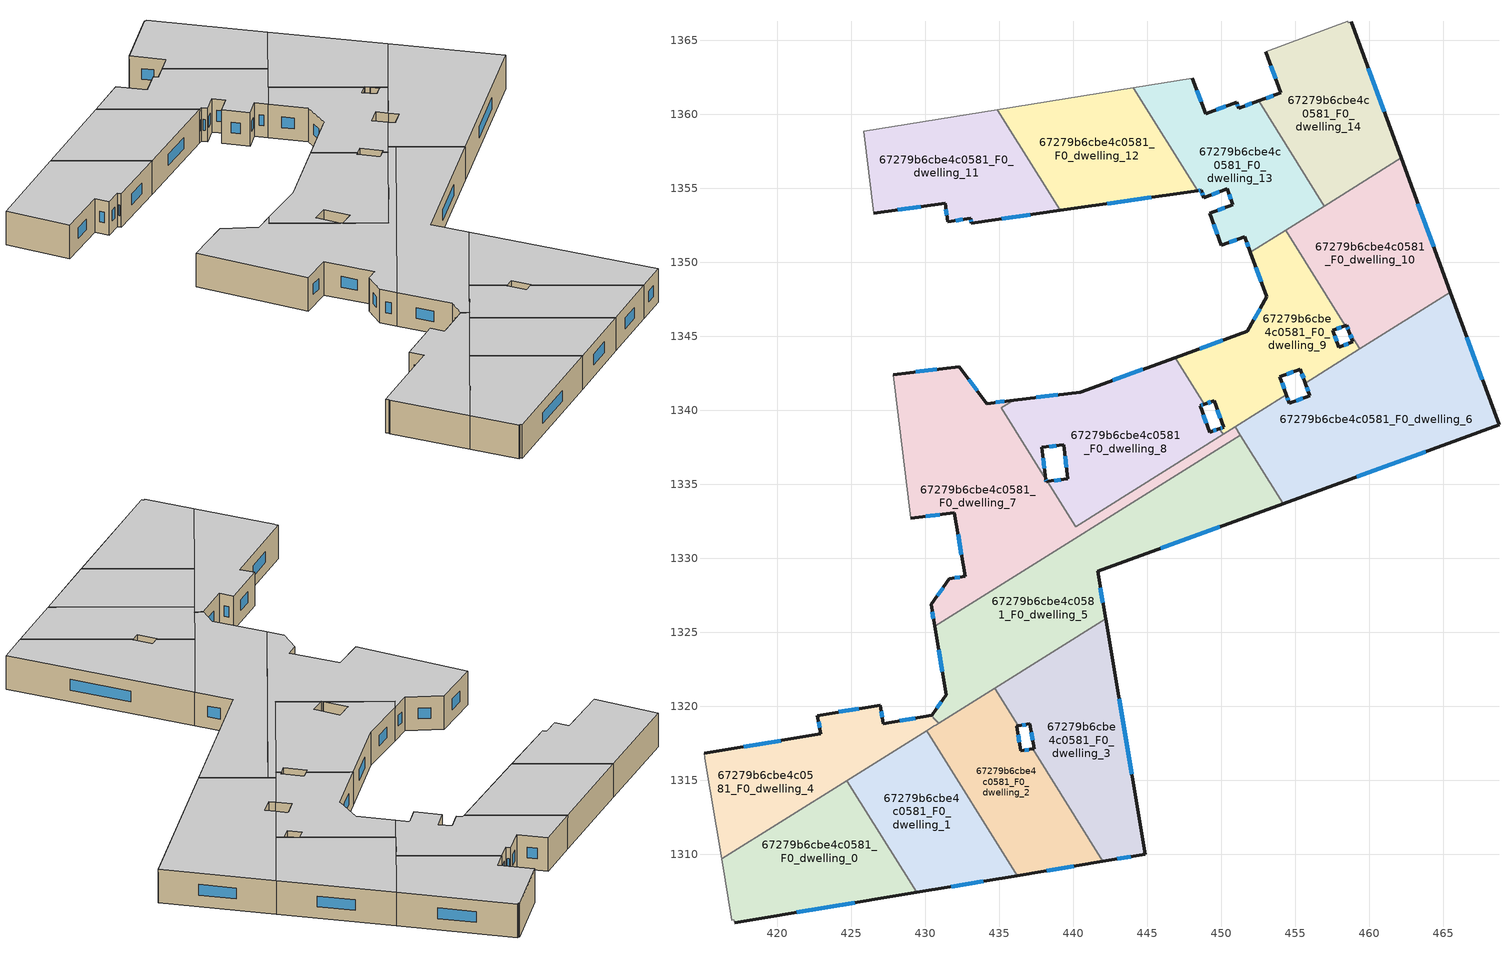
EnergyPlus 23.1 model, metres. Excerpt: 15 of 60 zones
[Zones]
67279b6cbe4c0581_F0_dwelling_0
 floor ground (EU_floor_Construction): 424.71,1314.99 429.43,1307.44 417.13,1305.39 417.08,1305.59 416.94,1305.55 416.25,1309.7 z0
 wall outside (EU_wall_Construction): 417.13,1305.39 429.43,1307.44 z0:3
 wall adiabatic (EU_wall_Construction): 416.25,1309.7 416.94,1305.55 417.08,1305.59 417.13,1305.39 z0:3
 wall to 67279b6cbe4c0581_F0_dwelling_4 (EU_wall_Construction): 424.71,1314.99 416.25,1309.7 z0:3
 wall to 67279b6cbe4c0581_F0_dwelling_1 (EU_wall_Construction): 429.43,1307.44 424.71,1314.99 z0:3
 window (EU_Window_Construction): 421.31,1306.09 425.25,1306.74 z1.02:1.98
 ceiling to 67279b6cbe4c0581_F1_dwelling_0 (EU_floor_Construction): 429.43,1307.44 424.71,1314.99 416.25,1309.7 416.94,1305.55 417.08,1305.59 417.13,1305.39 z3
67279b6cbe4c0581_F0_dwelling_1
 floor ground (EU_floor_Construction): 430.11,1318.37 436.23,1308.57 429.43,1307.44 424.71,1314.99 z0
 wall outside (EU_wall_Construction): 429.43,1307.44 436.23,1308.57 z0:3
 wall to 67279b6cbe4c0581_F0_dwelling_2 (EU_wall_Construction): 436.23,1308.57 430.11,1318.37 z0:3
 wall to 67279b6cbe4c0581_F0_dwelling_4 (EU_wall_Construction): 430.11,1318.37 424.71,1314.99 z0:3
 window (EU_Window_Construction): 431.75,1307.82 433.92,1308.19 z1.02:1.98
 ceiling to 67279b6cbe4c0581_F1_dwelling_1 (EU_floor_Construction): 436.23,1308.57 430.11,1318.37 424.71,1314.99 429.43,1307.44 z3
67279b6cbe4c0581_F0_dwelling_10
 floor ground (EU_floor_Construction): 462.14,1357.04 465.47,1347.96 459.37,1344.15 458.62,1345.33 458.47,1345.75 458.38,1345.72 454.35,1352.17 z0
 wall outside (EU_wall_Construction): 458.38,1345.72 458.47,1345.75 458.62,1345.33 / 465.47,1347.96 462.14,1357.04 z0:3
 wall to 67279b6cbe4c0581_F0_dwelling_9 (EU_wall_Construction): 458.62,1345.33 459.37,1344.15 / 454.35,1352.17 458.38,1345.72 z0:3
 wall to 67279b6cbe4c0581_F0_dwelling_14 (EU_wall_Construction): 462.14,1357.04 456.95,1353.8 z0:3
 wall to 67279b6cbe4c0581_F0_dwelling_6 (EU_wall_Construction): 459.37,1344.15 465.47,1347.96 z0:3
 wall to 67279b6cbe4c0581_F0_dwelling_13 (EU_wall_Construction): 456.95,1353.8 454.35,1352.17 z0:3
 window (EU_Window_Construction): 458.52,1345.61 458.57,1345.48 / 464.34,1351.05 463.28,1353.95 z1.02:1.98
 ceiling to 67279b6cbe4c0581_F1_dwelling_10 (EU_floor_Construction): 465.47,1347.96 462.14,1357.04 454.35,1352.17 458.38,1345.72 458.47,1345.75 458.62,1345.33 459.37,1344.15 z3
67279b6cbe4c0581_F0_dwelling_11
 floor ground (EU_floor_Construction): 434.88,1360.3 439.13,1353.5 433.11,1352.64 433.07,1352.97 431.52,1352.74 431.34,1354 426.52,1353.32 425.85,1358.85 z0
 wall outside (EU_wall_Construction): 426.52,1353.32 431.34,1354 431.52,1352.74 433.07,1352.97 433.11,1352.64 439.13,1353.5 z0:3
 wall adiabatic (EU_wall_Construction): 434.88,1360.3 425.85,1358.85 426.52,1353.32 z0:3
 wall to 67279b6cbe4c0581_F0_dwelling_12 (EU_wall_Construction): 439.13,1353.5 434.88,1360.3 z0:3
 window (EU_Window_Construction): 431.4,1353.57 431.46,1353.17 / 428.16,1353.55 429.7,1353.77 / 435.16,1352.93 437.08,1353.21 / 433.08,1352.86 433.1,1352.75 / 432.05,1352.82 432.54,1352.89 z1.02:1.98
 ceiling to 67279b6cbe4c0581_F1_dwelling_11 (EU_floor_Construction): 439.13,1353.5 434.88,1360.3 425.85,1358.85 426.52,1353.32 431.34,1354 431.52,1352.74 433.07,1352.97 433.11,1352.64 z3
67279b6cbe4c0581_F0_dwelling_12
 floor ground (EU_floor_Construction): 444.06,1361.79 448.41,1354.83 439.13,1353.5 434.88,1360.3 z0
 wall outside (EU_wall_Construction): 439.13,1353.5 448.41,1354.83 z0:3
 wall to 67279b6cbe4c0581_F0_dwelling_13 (EU_wall_Construction): 448.41,1354.83 444.06,1361.79 z0:3
 wall adiabatic (EU_wall_Construction): 444.06,1361.79 434.88,1360.3 z0:3
 window (EU_Window_Construction): 442.29,1353.95 445.25,1354.38 z1.02:1.98
 ceiling to 67279b6cbe4c0581_F1_dwelling_12 (EU_floor_Construction): 448.41,1354.83 444.06,1361.79 434.88,1360.3 439.13,1353.5 z3
67279b6cbe4c0581_F0_dwelling_13
 floor ground (EU_floor_Construction): 452.51,1360.89 456.95,1353.8 451.96,1350.68 451.58,1351.72 450.01,1351.14 449.21,1353.31 450.78,1353.88 450.39,1354.95 448.82,1354.37 448.64,1354.86 448.41,1354.83 444.06,1361.79 448.05,1362.43 448.93,1360.03 451.03,1360.8 451.18,1360.4 z0
 wall outside (EU_wall_Construction): 448.41,1354.83 448.64,1354.86 448.82,1354.37 450.39,1354.95 450.78,1353.88 449.21,1353.31 450.01,1351.14 451.58,1351.72 451.96,1350.68 / 452.51,1360.89 451.18,1360.4 451.03,1360.8 448.93,1360.03 448.05,1362.43 z0:3
 wall adiabatic (EU_wall_Construction): 448.05,1362.43 444.06,1361.79 z0:3
 wall to 67279b6cbe4c0581_F0_dwelling_14 (EU_wall_Construction): 456.95,1353.8 452.51,1360.89 z0:3
 wall to 67279b6cbe4c0581_F0_dwelling_9 (EU_wall_Construction): 451.96,1350.68 454.35,1352.17 z0:3
 window (EU_Window_Construction): 450.52,1354.59 450.65,1354.25 / 449.36,1354.57 449.86,1354.76 / 448.7,1354.69 448.76,1354.54 / 448.49,1354.84 448.56,1354.85 / 448.63,1360.85 448.35,1361.62 / 450.32,1360.54 449.65,1360.29 / 451.13,1360.54 451.08,1360.66 / 452.06,1360.73 451.63,1360.57 / 451.71,1351.36 451.83,1351.03 / 450.54,1351.34 451.04,1351.52 / 449.48,1352.57 449.74,1351.88 / 450.25,1353.69 449.75,1353.5 z1.02:1.98
 ceiling to 67279b6cbe4c0581_F1_dwelling_13 (EU_floor_Construction): 456.95,1353.8 452.51,1360.89 451.18,1360.4 451.03,1360.8 448.93,1360.03 448.05,1362.43 444.06,1361.79 448.41,1354.83 448.64,1354.86 448.82,1354.37 450.39,1354.95 450.78,1353.88 449.21,1353.31 450.01,1351.14 451.58,1351.72 451.96,1350.68 z3
67279b6cbe4c0581_F0_dwelling_14
 floor ground (EU_floor_Construction): 458.76,1366.25 462.14,1357.04 456.95,1353.8 452.51,1360.89 454.03,1361.45 453.01,1364.23 458.54,1366.28 458.57,1366.19 z0
 wall outside (EU_wall_Construction): 462.14,1357.04 458.76,1366.25 / 453.01,1364.23 454.03,1361.45 452.51,1360.89 z0:3
 wall adiabatic (EU_wall_Construction): 458.76,1366.25 458.57,1366.19 458.54,1366.28 453.01,1364.23 z0:3
 window (EU_Window_Construction): 460.99,1360.18 459.91,1363.12 / 453.51,1361.26 453.03,1361.08 / 453.35,1363.29 453.68,1362.4 z1.02:1.98
 ceiling to 67279b6cbe4c0581_F1_dwelling_14 (EU_floor_Construction): 462.14,1357.04 458.76,1366.25 458.57,1366.19 458.54,1366.28 453.01,1364.23 454.03,1361.45 452.51,1360.89 456.95,1353.8 z3
67279b6cbe4c0581_F0_dwelling_2
 floor ground (EU_floor_Construction): 436.28,1318.68 436.18,1318.67 436.46,1317 437.25,1317.13 442,1309.53 436.23,1308.57 430.11,1318.37 434.69,1321.23 z0
 wall outside (EU_wall_Construction): 437.25,1317.13 436.46,1317 436.18,1318.67 436.28,1318.68 / 436.23,1308.57 442,1309.53 z0:3
 wall to 67279b6cbe4c0581_F0_dwelling_3 (EU_wall_Construction): 436.28,1318.68 434.69,1321.23 / 442,1309.53 437.25,1317.13 z0:3
 wall to 67279b6cbe4c0581_F0_dwelling_5 (EU_wall_Construction): 434.69,1321.23 430.9,1318.86 z0:3
 wall to 67279b6cbe4c0581_F0_dwelling_4 (EU_wall_Construction): 430.9,1318.86 430.71,1318.74 430.62,1318.68 430.11,1318.37 z0:3
 window (EU_Window_Construction): 436.37,1317.57 436.28,1318.1 / 436.98,1317.09 436.73,1317.05 / 438.2,1308.9 440.04,1309.21 z1.02:1.98
 ceiling to 67279b6cbe4c0581_F1_dwelling_2 (EU_floor_Construction): 442,1309.53 437.25,1317.13 436.46,1317 436.18,1318.67 436.28,1318.68 434.69,1321.23 430.11,1318.37 436.23,1308.57 z3
67279b6cbe4c0581_F0_dwelling_3
 floor ground (EU_floor_Construction): 442.19,1325.91 444.87,1310.01 442,1309.53 437.25,1317.13 437.35,1317.15 437.07,1318.81 436.28,1318.68 434.69,1321.23 z0
 wall outside (EU_wall_Construction): 436.28,1318.68 437.07,1318.81 437.35,1317.15 437.25,1317.13 / 442,1309.53 444.87,1310.01 442.19,1325.91 z0:3
 wall to 67279b6cbe4c0581_F0_dwelling_5 (EU_wall_Construction): 442.19,1325.91 434.69,1321.23 z0:3
 window (EU_Window_Construction): 437.17,1318.25 437.26,1317.71 / 436.55,1318.73 436.8,1318.77 / 443.96,1315.42 443.1,1320.5 / 442.98,1309.69 443.9,1309.85 z1.02:1.98
 ceiling to 67279b6cbe4c0581_F1_dwelling_3 (EU_floor_Construction): 444.87,1310.01 442.19,1325.91 434.69,1321.23 436.28,1318.68 437.07,1318.81 437.35,1317.15 437.25,1317.13 442,1309.53 z3
67279b6cbe4c0581_F0_dwelling_4
 floor ground (EU_floor_Construction): 430.46,1319.42 430.53,1319.23 430.9,1318.86 430.71,1318.74 430.62,1318.68 416.25,1309.7 415.12,1316.49 415.1,1316.58 415.06,1316.83 422.94,1318.14 422.72,1319.38 426.97,1320.09 427.18,1318.84 430.44,1319.39 z0
 wall outside (EU_wall_Construction): 430.46,1319.42 430.44,1319.39 427.18,1318.84 426.97,1320.09 422.72,1319.38 422.94,1318.14 415.06,1316.83 z0:3
 wall to 67279b6cbe4c0581_F0_dwelling_5 (EU_wall_Construction): 430.9,1318.86 430.53,1319.23 430.46,1319.42 z0:3
 wall adiabatic (EU_wall_Construction): 415.06,1316.83 415.1,1316.58 415.12,1316.49 416.25,1309.7 z0:3
 window (EU_Window_Construction): 422.8,1318.96 422.86,1318.56 / 425.53,1319.85 424.17,1319.62 / 427.11,1319.26 427.04,1319.66 / 429.33,1319.2 428.29,1319.03 / 420.26,1317.69 417.74,1317.28 z1.02:1.98
 ceiling to 67279b6cbe4c0581_F1_dwelling_4 (EU_floor_Construction): 430.62,1318.68 430.71,1318.74 430.9,1318.86 430.53,1319.23 430.46,1319.42 430.44,1319.39 427.18,1318.84 426.97,1320.09 422.72,1319.38 422.94,1318.14 415.06,1316.83 415.1,1316.58 415.12,1316.49 416.25,1309.7 z3
67279b6cbe4c0581_F0_dwelling_5
 floor ground (EU_floor_Construction): 451.28,1338.33 454.17,1333.7 441.64,1329.12 442.19,1325.91 430.9,1318.86 430.53,1319.23 430.46,1319.42 431.43,1320.78 430.64,1325.42 z0
 wall outside (EU_wall_Construction): 430.64,1325.42 431.43,1320.78 430.46,1319.42 / 442.19,1325.91 441.64,1329.12 454.17,1333.7 z0:3
 wall to 67279b6cbe4c0581_F0_dwelling_7 (EU_wall_Construction): 451.28,1338.33 430.64,1325.42 z0:3
 wall to 67279b6cbe4c0581_F0_dwelling_6 (EU_wall_Construction): 454.17,1333.7 451.28,1338.33 z0:3
 window (EU_Window_Construction): 431.1,1320.31 430.79,1319.88 / 430.91,1323.84 431.16,1322.36 / 445.91,1330.68 449.91,1332.14 / 442,1327 441.83,1328.03 z1.02:1.98
 ceiling to 67279b6cbe4c0581_F1_dwelling_5 (EU_floor_Construction): 442.19,1325.91 441.64,1329.12 454.17,1333.7 451.28,1338.33 430.64,1325.42 431.43,1320.78 430.46,1319.42 430.53,1319.23 430.9,1318.86 z3
67279b6cbe4c0581_F0_dwelling_6
 floor ground (EU_floor_Construction): 465.47,1347.96 468.76,1339.02 454.17,1333.7 450.94,1338.88 454.4,1341.04 454.6,1340.49 455.98,1340.99 455.67,1341.84 z0
 wall outside (EU_wall_Construction): 455.67,1341.84 455.98,1340.99 454.6,1340.49 454.4,1341.04 / 454.17,1333.7 468.76,1339.02 465.47,1347.96 z0:3
 wall to 67279b6cbe4c0581_F0_dwelling_9 (EU_wall_Construction): 454.4,1341.04 450.94,1338.88 / 459.37,1344.15 455.67,1341.84 z0:3
 wall to 67279b6cbe4c0581_F0_dwelling_7 (EU_wall_Construction): 450.94,1338.88 451.28,1338.33 z0:3
 window (EU_Window_Construction): 454.53,1340.67 454.47,1340.85 / 455.51,1340.82 455.07,1340.66 / 455.78,1341.55 455.88,1341.28 / 467.64,1342.07 466.59,1344.92 / 459.14,1335.51 463.79,1337.21 z1.02:1.98
 ceiling to 67279b6cbe4c0581_F1_dwelling_6 (EU_floor_Construction): 468.76,1339.02 465.47,1347.96 455.67,1341.84 455.98,1340.99 454.6,1340.49 454.4,1341.04 450.94,1338.88 454.17,1333.7 z3
67279b6cbe4c0581_F0_dwelling_7
 floor ground (EU_floor_Construction): 450.94,1338.88 451.28,1338.33 430.64,1325.42 430.39,1326.89 431.62,1328.62 432.7,1328.8 431.97,1333.07 429.03,1332.72 427.85,1342.41 432.3,1342.95 434.16,1340.46 435.96,1340.68 435.14,1340.17 438.15,1335.36 438.17,1335.19 438.25,1335.2 440.16,1332.14 z0
 wall outside (EU_wall_Construction): 429.03,1332.72 431.97,1333.07 432.7,1328.8 431.62,1328.62 430.39,1326.89 430.64,1325.42 / 435.96,1340.68 434.16,1340.46 432.3,1342.95 427.85,1342.41 / 438.25,1335.2 438.17,1335.19 438.15,1335.36 z0:3
 wall adiabatic (EU_wall_Construction): 427.85,1342.41 429.03,1332.72 z0:3
 wall to 67279b6cbe4c0581_F0_dwelling_8 (EU_wall_Construction): 438.15,1335.36 435.14,1340.17 435.96,1340.68 / 450.12,1338.37 440.16,1332.14 438.25,1335.2 z0:3
 wall to 67279b6cbe4c0581_F0_dwelling_9 (EU_wall_Construction): 450.94,1338.88 450.12,1338.37 z0:3
 window (EU_Window_Construction): 431.2,1328.03 430.81,1327.47 / 432.33,1328.74 431.99,1328.68 / 432.22,1331.62 432.45,1330.25 / 430.03,1332.84 430.97,1332.95 / 430.79,1342.76 429.37,1342.59 / 433.52,1341.31 432.93,1342.1 / 435.35,1340.61 434.77,1340.54 / 438.16,1335.25 438.15,1335.3 / 430.48,1326.39 430.56,1325.92 z1.02:1.98
 ceiling to 67279b6cbe4c0581_F1_dwelling_7 (EU_floor_Construction): 451.28,1338.33 450.94,1338.88 440.16,1332.14 438.25,1335.2 438.17,1335.19 438.15,1335.36 435.14,1340.17 435.96,1340.68 434.16,1340.46 432.3,1342.95 427.85,1342.41 429.03,1332.72 431.97,1333.07 432.7,1328.8 431.62,1328.62 430.39,1326.89 430.64,1325.42 z3
67279b6cbe4c0581_F0_dwelling_8
 floor ground (EU_floor_Construction): 446.88,1343.57 448.85,1340.41 448.57,1340.31 449.22,1338.52 449.88,1338.76 450.12,1338.37 440.16,1332.14 438.25,1335.2 439.63,1335.37 439.35,1337.67 437.89,1337.5 438.15,1335.36 435.14,1340.17 435.96,1340.68 440.48,1341.23 z0
 wall outside (EU_wall_Construction): 449.88,1338.76 449.22,1338.52 448.57,1340.31 448.85,1340.41 / 438.15,1335.36 437.89,1337.5 439.35,1337.67 439.63,1335.37 438.25,1335.2 / 446.88,1343.57 440.48,1341.23 435.96,1340.68 z0:3
 wall to 67279b6cbe4c0581_F0_dwelling_9 (EU_wall_Construction): 448.85,1340.41 446.88,1343.57 / 450.12,1338.37 449.88,1338.76 z0:3
 window (EU_Window_Construction): 448.66,1340.34 448.75,1340.38 / 449,1339.13 448.79,1339.7 / 449.65,1338.68 449.44,1338.6 / 439.16,1335.31 438.72,1335.26 / 439.45,1336.89 439.54,1336.15 / 438.39,1337.55 438.85,1337.61 / 438.06,1336.09 437.98,1336.77 / 438.95,1341.04 437.5,1340.87 / 444.7,1342.77 442.66,1342.03 z1.02:1.98
 ceiling to 67279b6cbe4c0581_F1_dwelling_8 (EU_floor_Construction): 450.12,1338.37 449.88,1338.76 449.22,1338.52 448.57,1340.31 448.85,1340.41 446.88,1343.57 440.48,1341.23 435.96,1340.68 435.14,1340.17 438.15,1335.36 437.89,1337.5 439.35,1337.67 439.63,1335.37 438.25,1335.2 440.16,1332.14 z3
67279b6cbe4c0581_F0_dwelling_9
 floor ground (EU_floor_Construction): 454.35,1352.17 458.38,1345.72 457.52,1345.41 457.94,1344.27 458.89,1344.62 458.62,1345.33 459.37,1344.15 455.67,1341.84 455.33,1342.78 453.95,1342.27 454.4,1341.04 450.12,1338.37 449.88,1338.76 450.16,1338.87 449.51,1340.65 448.85,1340.41 446.88,1343.57 451.74,1345.34 453.07,1347.66 451.96,1350.68 z0
 wall outside (EU_wall_Construction): 458.62,1345.33 458.89,1344.62 457.94,1344.27 457.52,1345.41 458.38,1345.72 / 454.4,1341.04 453.95,1342.27 455.33,1342.78 455.67,1341.84 / 448.85,1340.41 449.51,1340.65 450.16,1338.87 449.88,1338.76 / 451.96,1350.68 453.07,1347.66 451.74,1345.34 446.88,1343.57 z0:3
 window (EU_Window_Construction): 457.81,1345.51 458.09,1345.61 / 457.79,1344.66 457.66,1345.02 / 458.57,1344.5 458.26,1344.39 / 458.72,1345.09 458.8,1344.86 / 455.45,1342.46 455.56,1342.16 / 454.42,1342.45 454.86,1342.61 / 454.25,1341.46 454.1,1341.85 / 450.06,1338.83 449.97,1338.8 / 449.73,1340.04 449.94,1339.47 / 449.07,1340.49 449.28,1340.57 / 450.08,1344.74 448.53,1344.17 / 452.62,1346.87 452.19,1346.13 / 452.34,1349.65 452.69,1348.68 z1.02:1.98
 ceiling to 67279b6cbe4c0581_F1_dwelling_9 (EU_floor_Construction): 455.67,1341.84 459.37,1344.15 458.62,1345.33 458.89,1344.62 457.94,1344.27 457.52,1345.41 458.38,1345.72 454.35,1352.17 451.96,1350.68 453.07,1347.66 451.74,1345.34 446.88,1343.57 448.85,1340.41 449.51,1340.65 450.16,1338.87 449.88,1338.76 450.12,1338.37 454.4,1341.04 453.95,1342.27 455.33,1342.78 z3
[Building]
EU S2 Campaign: North Axis=0; Terrain=City; Solar Distribution=FullExterior
[Site:Location]
Vienna: Latitude=48; Longitude=16.5; Time Zone=1; Elevation=183
[SizingPeriod:WeatherFileDays]
AnnualSizingPeriod: Begin Month=1; Begin Day of Month=1; End Month=12; End Day of Month=31; Day of Week for Start Day=Monday; Use Weather File Daylight Saving Period=No; Use Weather File Rain and Snow Indicators=No
[MATERIAL]
EU_InternalMass_Material: Roughness=MediumRough; Thickness=0.1; Conductivity=1; Density=1800; Specific Heat=900; Thermal Absorptance=0.9; Solar Absorptance=0.7; Visible Absorptance=0.7
[MATERIAL:NOMASS] Roughness=MediumRough; Thermal Absorptance=0.9; Solar Absorptance=0.7; Visible Absorptance=0.7
Name | Thermal Resistance
EU_wall_NoMass | 0.942466
EU_floor_NoMass | 0.66527
[WINDOWMATERIAL:SIMPLEGLAZINGSYSTEM]
EU_Window_SimpleGlazing: UFactor=2.03367; Solar Heat Gain Coefficient=0.65; Visible Transmittance=0.65
[CONSTRUCTION]
EU_wall_Construction: EU_wall_NoMass
EU_floor_Construction: EU_floor_NoMass
EU_Window_Construction: EU_Window_SimpleGlazing
EU_InternalMass_Construction: EU_InternalMass_Material
[ZONE] Type=1; Multiplier=1; Ceiling Height=autocalculate; Floor Area=autocalculate; Part of Total Floor Area=Yes
Name | Volume
67279b6cbe4c0581_F0_dwelling_0 | 216.478
67279b6cbe4c0581_F0_dwelling_1 | 195.475
67279b6cbe4c0581_F0_dwelling_10 | 232.677
67279b6cbe4c0581_F0_dwelling_11 | 211.387
67279b6cbe4c0581_F0_dwelling_12 | 208.797
67279b6cbe4c0581_F0_dwelling_13 | 213.96
67279b6cbe4c0581_F0_dwelling_14 | 211.367
67279b6cbe4c0581_F0_dwelling_2 | 203.042
67279b6cbe4c0581_F0_dwelling_3 | 250.976
67279b6cbe4c0581_F0_dwelling_4 | 203.166
67279b6cbe4c0581_F0_dwelling_5 | 370.956
67279b6cbe4c0581_F0_dwelling_6 | 375.55
67279b6cbe4c0581_F0_dwelling_7 | 365.448
67279b6cbe4c0581_F0_dwelling_8 | 256.069
67279b6cbe4c0581_F0_dwelling_9 | 209.312
[INTERNALMASS] Construction=EU_InternalMass_Construction
Name | Zone or ZoneList | Surface Area
67279b6cbe4c0581_F0_dwelling_0_EU_InternalMass | 67279b6cbe4c0581_F0_dwelling_0 | 72.1595
67279b6cbe4c0581_F0_dwelling_1_EU_InternalMass | 67279b6cbe4c0581_F0_dwelling_1 | 65.1627
67279b6cbe4c0581_F0_dwelling_2_EU_InternalMass | 67279b6cbe4c0581_F0_dwelling_2 | 67.6752
67279b6cbe4c0581_F0_dwelling_3_EU_InternalMass | 67279b6cbe4c0581_F0_dwelling_3 | 83.6584
67279b6cbe4c0581_F0_dwelling_4_EU_InternalMass | 67279b6cbe4c0581_F0_dwelling_4 | 67.7206
67279b6cbe4c0581_F0_dwelling_5_EU_InternalMass | 67279b6cbe4c0581_F0_dwelling_5 | 123.649
67279b6cbe4c0581_F0_dwelling_6_EU_InternalMass | 67279b6cbe4c0581_F0_dwelling_6 | 125.186
67279b6cbe4c0581_F0_dwelling_7_EU_InternalMass | 67279b6cbe4c0581_F0_dwelling_7 | 121.822
67279b6cbe4c0581_F0_dwelling_8_EU_InternalMass | 67279b6cbe4c0581_F0_dwelling_8 | 85.3565
67279b6cbe4c0581_F0_dwelling_9_EU_InternalMass | 67279b6cbe4c0581_F0_dwelling_9 | 69.7705
67279b6cbe4c0581_F0_dwelling_10_EU_InternalMass | 67279b6cbe4c0581_F0_dwelling_10 | 77.5592
67279b6cbe4c0581_F0_dwelling_11_EU_InternalMass | 67279b6cbe4c0581_F0_dwelling_11 | 70.462
67279b6cbe4c0581_F0_dwelling_12_EU_InternalMass | 67279b6cbe4c0581_F0_dwelling_12 | 69.5992
67279b6cbe4c0581_F0_dwelling_13_EU_InternalMass | 67279b6cbe4c0581_F0_dwelling_13 | 71.3202
67279b6cbe4c0581_F0_dwelling_14_EU_InternalMass | 67279b6cbe4c0581_F0_dwelling_14 | 70.456
[OTHEREQUIPMENT] Fuel Type=Electricity; Design Level Calculation Method=Watts/Area; Power per Zone Floor Area=1; Fraction Latent=0; Fraction Radiant=0; Fraction Lost=0; Carbon Dioxide Generation Rate=0; EndUse Subcategory=EU_Step8_InternalGains
Name | Zone or ZoneList or Space or SpaceList | Schedule
EU_Step8_InternalGain_67279b6cbe4c0581_F0_dwelling_0_f000 | 67279b6cbe4c0581_F0_dwelling_0 | EU_Step8_GainSchedule_67279b6cbe4c0581_F0_dwelling_0_f000
EU_Step8_InternalGain_67279b6cbe4c0581_F0_dwelling_1_f000 | 67279b6cbe4c0581_F0_dwelling_1 | EU_Step8_GainSchedule_67279b6cbe4c0581_F0_dwelling_1_f000
EU_Step8_InternalGain_67279b6cbe4c0581_F0_dwelling_2_f000 | 67279b6cbe4c0581_F0_dwelling_2 | EU_Step8_GainSchedule_67279b6cbe4c0581_F0_dwelling_2_f000
EU_Step8_InternalGain_67279b6cbe4c0581_F0_dwelling_3_f000 | 67279b6cbe4c0581_F0_dwelling_3 | EU_Step8_GainSchedule_67279b6cbe4c0581_F0_dwelling_3_f000
EU_Step8_InternalGain_67279b6cbe4c0581_F0_dwelling_4_f000 | 67279b6cbe4c0581_F0_dwelling_4 | EU_Step8_GainSchedule_67279b6cbe4c0581_F0_dwelling_4_f000
EU_Step8_InternalGain_67279b6cbe4c0581_F0_dwelling_5_f000 | 67279b6cbe4c0581_F0_dwelling_5 | EU_Step8_GainSchedule_67279b6cbe4c0581_F0_dwelling_5_f000
EU_Step8_InternalGain_67279b6cbe4c0581_F0_dwelling_6_f000 | 67279b6cbe4c0581_F0_dwelling_6 | EU_Step8_GainSchedule_67279b6cbe4c0581_F0_dwelling_6_f000
EU_Step8_InternalGain_67279b6cbe4c0581_F0_dwelling_7_f000 | 67279b6cbe4c0581_F0_dwelling_7 | EU_Step8_GainSchedule_67279b6cbe4c0581_F0_dwelling_7_f000
EU_Step8_InternalGain_67279b6cbe4c0581_F0_dwelling_8_f000 | 67279b6cbe4c0581_F0_dwelling_8 | EU_Step8_GainSchedule_67279b6cbe4c0581_F0_dwelling_8_f000
EU_Step8_InternalGain_67279b6cbe4c0581_F0_dwelling_9_f000 | 67279b6cbe4c0581_F0_dwelling_9 | EU_Step8_GainSchedule_67279b6cbe4c0581_F0_dwelling_9_f000
EU_Step8_InternalGain_67279b6cbe4c0581_F0_dwelling_10_f000 | 67279b6cbe4c0581_F0_dwelling_10 | EU_Step8_GainSchedule_67279b6cbe4c0581_F0_dwelling_10_f000
EU_Step8_InternalGain_67279b6cbe4c0581_F0_dwelling_11_f000 | 67279b6cbe4c0581_F0_dwelling_11 | EU_Step8_GainSchedule_67279b6cbe4c0581_F0_dwelling_11_f000
EU_Step8_InternalGain_67279b6cbe4c0581_F0_dwelling_12_f000 | 67279b6cbe4c0581_F0_dwelling_12 | EU_Step8_GainSchedule_67279b6cbe4c0581_F0_dwelling_12_f000
EU_Step8_InternalGain_67279b6cbe4c0581_F0_dwelling_13_f000 | 67279b6cbe4c0581_F0_dwelling_13 | EU_Step8_GainSchedule_67279b6cbe4c0581_F0_dwelling_13_f000
EU_Step8_InternalGain_67279b6cbe4c0581_F0_dwelling_14_f000 | 67279b6cbe4c0581_F0_dwelling_14 | EU_Step8_GainSchedule_67279b6cbe4c0581_F0_dwelling_14_f000
[ZONEVENTILATION:DESIGNFLOWRATE] Schedule=EU_AlwaysOn; Design Flow Rate Calculation Method=AirChanges/Hour; Air Changes per Hour=0.530523; Ventilation Type=Natural; Fan Pressure Rise=0; Fan Total Efficiency=1; Constant Term Coefficient=1; Temperature Term Coefficient=0; Velocity Term Coefficient=0; Velocity Squared Term Coefficient=0; Minimum Indoor Temperature=-100; Maximum Indoor Temperature=100; Delta Temperature=-100; Minimum Outdoor Temperature=-100; Maximum Outdoor Temperature=100; Maximum Wind Speed=40
Name | Zone or ZoneList or Space or SpaceList
EU_ConstantAir_67279b6cbe4c0581_F0_dwelling_0 | 67279b6cbe4c0581_F0_dwelling_0
EU_ConstantAir_67279b6cbe4c0581_F0_dwelling_1 | 67279b6cbe4c0581_F0_dwelling_1
EU_ConstantAir_67279b6cbe4c0581_F0_dwelling_2 | 67279b6cbe4c0581_F0_dwelling_2
EU_ConstantAir_67279b6cbe4c0581_F0_dwelling_3 | 67279b6cbe4c0581_F0_dwelling_3
EU_ConstantAir_67279b6cbe4c0581_F0_dwelling_4 | 67279b6cbe4c0581_F0_dwelling_4
EU_ConstantAir_67279b6cbe4c0581_F0_dwelling_5 | 67279b6cbe4c0581_F0_dwelling_5
EU_ConstantAir_67279b6cbe4c0581_F0_dwelling_6 | 67279b6cbe4c0581_F0_dwelling_6
EU_ConstantAir_67279b6cbe4c0581_F0_dwelling_7 | 67279b6cbe4c0581_F0_dwelling_7
EU_ConstantAir_67279b6cbe4c0581_F0_dwelling_8 | 67279b6cbe4c0581_F0_dwelling_8
EU_ConstantAir_67279b6cbe4c0581_F0_dwelling_9 | 67279b6cbe4c0581_F0_dwelling_9
EU_ConstantAir_67279b6cbe4c0581_F0_dwelling_10 | 67279b6cbe4c0581_F0_dwelling_10
EU_ConstantAir_67279b6cbe4c0581_F0_dwelling_11 | 67279b6cbe4c0581_F0_dwelling_11
EU_ConstantAir_67279b6cbe4c0581_F0_dwelling_12 | 67279b6cbe4c0581_F0_dwelling_12
EU_ConstantAir_67279b6cbe4c0581_F0_dwelling_13 | 67279b6cbe4c0581_F0_dwelling_13
EU_ConstantAir_67279b6cbe4c0581_F0_dwelling_14 | 67279b6cbe4c0581_F0_dwelling_14
[HVACTEMPLATE:THERMOSTAT] Constant Heating Setpoint=20; Constant Cooling Setpoint=50
EU_HeatOnly_67279b6cbe4c0581_F0_dwelling_0; EU_HeatOnly_67279b6cbe4c0581_F0_dwelling_1; EU_HeatOnly_67279b6cbe4c0581_F0_dwelling_2; EU_HeatOnly_67279b6cbe4c0581_F0_dwelling_3; EU_HeatOnly_67279b6cbe4c0581_F0_dwelling_4; EU_HeatOnly_67279b6cbe4c0581_F0_dwelling_5; EU_HeatOnly_67279b6cbe4c0581_F0_dwelling_6; EU_HeatOnly_67279b6cbe4c0581_F0_dwelling_7; EU_HeatOnly_67279b6cbe4c0581_F0_dwelling_8; EU_HeatOnly_67279b6cbe4c0581_F0_dwelling_9; EU_HeatOnly_67279b6cbe4c0581_F0_dwelling_10; EU_HeatOnly_67279b6cbe4c0581_F0_dwelling_11; EU_HeatOnly_67279b6cbe4c0581_F0_dwelling_12; EU_HeatOnly_67279b6cbe4c0581_F0_dwelling_13; EU_HeatOnly_67279b6cbe4c0581_F0_dwelling_14; EU_HeatOnly_67279b6cbe4c0581_F1_dwelling_0; EU_HeatOnly_67279b6cbe4c0581_F1_dwelling_1; EU_HeatOnly_67279b6cbe4c0581_F1_dwelling_2; EU_HeatOnly_67279b6cbe4c0581_F1_dwelling_3; EU_HeatOnly_67279b6cbe4c0581_F1_dwelling_4; EU_HeatOnly_67279b6cbe4c0581_F1_dwelling_5; EU_HeatOnly_67279b6cbe4c0581_F1_dwelling_6; EU_HeatOnly_67279b6cbe4c0581_F1_dwelling_7; EU_HeatOnly_67279b6cbe4c0581_F1_dwelling_8; EU_HeatOnly_67279b6cbe4c0581_F1_dwelling_9; EU_HeatOnly_67279b6cbe4c0581_F1_dwelling_10; EU_HeatOnly_67279b6cbe4c0581_F1_dwelling_11; EU_HeatOnly_67279b6cbe4c0581_F1_dwelling_12; EU_HeatOnly_67279b6cbe4c0581_F1_dwelling_13; EU_HeatOnly_67279b6cbe4c0581_F1_dwelling_14; EU_HeatOnly_67279b6cbe4c0581_F2_dwelling_0; EU_HeatOnly_67279b6cbe4c0581_F2_dwelling_1; EU_HeatOnly_67279b6cbe4c0581_F2_dwelling_2; EU_HeatOnly_67279b6cbe4c0581_F2_dwelling_3; EU_HeatOnly_67279b6cbe4c0581_F2_dwelling_4; EU_HeatOnly_67279b6cbe4c0581_F2_dwelling_5; EU_HeatOnly_67279b6cbe4c0581_F2_dwelling_6; EU_HeatOnly_67279b6cbe4c0581_F2_dwelling_7; EU_HeatOnly_67279b6cbe4c0581_F2_dwelling_8; EU_HeatOnly_67279b6cbe4c0581_F2_dwelling_9; EU_HeatOnly_67279b6cbe4c0581_F2_dwelling_10; EU_HeatOnly_67279b6cbe4c0581_F2_dwelling_11; EU_HeatOnly_67279b6cbe4c0581_F2_dwelling_12; EU_HeatOnly_67279b6cbe4c0581_F2_dwelling_13; EU_HeatOnly_67279b6cbe4c0581_F2_dwelling_14; EU_HeatOnly_67279b6cbe4c0581_F3_dwelling_0; EU_HeatOnly_67279b6cbe4c0581_F3_dwelling_1; EU_HeatOnly_67279b6cbe4c0581_F3_dwelling_2; EU_HeatOnly_67279b6cbe4c0581_F3_dwelling_3; EU_HeatOnly_67279b6cbe4c0581_F3_dwelling_4; EU_HeatOnly_67279b6cbe4c0581_F3_dwelling_5; EU_HeatOnly_67279b6cbe4c0581_F3_dwelling_6; EU_HeatOnly_67279b6cbe4c0581_F3_dwelling_7; EU_HeatOnly_67279b6cbe4c0581_F3_dwelling_8; EU_HeatOnly_67279b6cbe4c0581_F3_dwelling_9; EU_HeatOnly_67279b6cbe4c0581_F3_dwelling_10; EU_HeatOnly_67279b6cbe4c0581_F3_dwelling_11; EU_HeatOnly_67279b6cbe4c0581_F3_dwelling_12; EU_HeatOnly_67279b6cbe4c0581_F3_dwelling_13; EU_HeatOnly_67279b6cbe4c0581_F3_dwelling_14
[HVACTEMPLATE:ZONE:IDEALLOADSAIRSYSTEM] System Availability Schedule=EU_AlwaysOn; Maximum Heating Supply Air Temperature=50; Minimum Cooling Supply Air Temperature=13; Maximum Heating Supply Air Humidity Ratio=0.0156; Minimum Cooling Supply Air Humidity Ratio=0.0077; Heating Limit=NoLimit; Cooling Limit=NoLimit; Heating Availability Schedule=EU_AlwaysOn; Cooling Availability Schedule=EU_CoolingOff; Dehumidification Control Type=ConstantSensibleHeatRatio; Cooling Sensible Heat Ratio=0.7; Dehumidification Setpoint=60; Humidification Control Type=None; Humidification Setpoint=30; Outdoor Air Method=None; Outdoor Air Flow Rate per Person=0.00944; Outdoor Air Flow Rate per Zone Floor Area=0; Outdoor Air Flow Rate per Zone=0; Demand Controlled Ventilation Type=None; Outdoor Air Economizer Type=NoEconomizer; Heat Recovery Type=None; Sensible Heat Recovery Effectiveness=0.7; Latent Heat Recovery Effectiveness=0.65
Name | Template Thermostat
67279b6cbe4c0581_F0_dwelling_0 | EU_HeatOnly_67279b6cbe4c0581_F0_dwelling_0
67279b6cbe4c0581_F0_dwelling_1 | EU_HeatOnly_67279b6cbe4c0581_F0_dwelling_1
67279b6cbe4c0581_F0_dwelling_2 | EU_HeatOnly_67279b6cbe4c0581_F0_dwelling_2
67279b6cbe4c0581_F0_dwelling_3 | EU_HeatOnly_67279b6cbe4c0581_F0_dwelling_3
67279b6cbe4c0581_F0_dwelling_4 | EU_HeatOnly_67279b6cbe4c0581_F0_dwelling_4
67279b6cbe4c0581_F0_dwelling_5 | EU_HeatOnly_67279b6cbe4c0581_F0_dwelling_5
67279b6cbe4c0581_F0_dwelling_6 | EU_HeatOnly_67279b6cbe4c0581_F0_dwelling_6
67279b6cbe4c0581_F0_dwelling_7 | EU_HeatOnly_67279b6cbe4c0581_F0_dwelling_7
67279b6cbe4c0581_F0_dwelling_8 | EU_HeatOnly_67279b6cbe4c0581_F0_dwelling_8
67279b6cbe4c0581_F0_dwelling_9 | EU_HeatOnly_67279b6cbe4c0581_F0_dwelling_9
67279b6cbe4c0581_F0_dwelling_10 | EU_HeatOnly_67279b6cbe4c0581_F0_dwelling_10
67279b6cbe4c0581_F0_dwelling_11 | EU_HeatOnly_67279b6cbe4c0581_F0_dwelling_11
67279b6cbe4c0581_F0_dwelling_12 | EU_HeatOnly_67279b6cbe4c0581_F0_dwelling_12
67279b6cbe4c0581_F0_dwelling_13 | EU_HeatOnly_67279b6cbe4c0581_F0_dwelling_13
67279b6cbe4c0581_F0_dwelling_14 | EU_HeatOnly_67279b6cbe4c0581_F0_dwelling_14
[SIZING:ZONE] Zone Cooling Design Supply Air Temperature Input Method=SupplyAirTemperature; Zone Cooling Design Supply Air Temperature=13; Zone Heating Design Supply Air Temperature Input Method=SupplyAirTemperature; Zone Heating Design Supply Air Temperature=50; Zone Cooling Design Supply Air Humidity Ratio=0.008; Zone Heating Design Supply Air Humidity Ratio=0.008; Cooling Design Air Flow Method=DesignDay; Cooling Design Air Flow Rate=0; Cooling Minimum Air Flow per Zone Floor Area=0.000762; Cooling Minimum Air Flow=0; Cooling Minimum Air Flow Fraction=0.2; Heating Design Air Flow Method=DesignDay; Heating Design Air Flow Rate=0; Heating Maximum Air Flow per Zone Floor Area=0.002032; Heating Maximum Air Flow=0.141576; Heating Maximum Air Flow Fraction=0.3; Account for Dedicated Outdoor Air System=No; Dedicated Outdoor Air System Control Strategy=NeutralSupplyAir; Dedicated Outdoor Air Low Setpoint Temperature for Design=autosize; Dedicated Outdoor Air High Setpoint Temperature for Design=autosize; Zone Load Sizing Method=Sensible Load Only No Latent Load; Zone Latent Cooling Design Supply Air Humidity Ratio Input Method=HumidityRatioDifference; Zone Cooling Design Supply Air Humidity Ratio Difference=0.005; Zone Latent Heating Design Supply Air Humidity Ratio Input Method=HumidityRatioDifference; Zone Humidification Design Supply Air Humidity Ratio Difference=0.005
67279b6cbe4c0581_F0_dwelling_0; 67279b6cbe4c0581_F0_dwelling_1; 67279b6cbe4c0581_F0_dwelling_2; 67279b6cbe4c0581_F0_dwelling_3; 67279b6cbe4c0581_F0_dwelling_4; 67279b6cbe4c0581_F0_dwelling_5; 67279b6cbe4c0581_F0_dwelling_6; 67279b6cbe4c0581_F0_dwelling_7; 67279b6cbe4c0581_F0_dwelling_8; 67279b6cbe4c0581_F0_dwelling_9; 67279b6cbe4c0581_F0_dwelling_10; 67279b6cbe4c0581_F0_dwelling_11; 67279b6cbe4c0581_F0_dwelling_12; 67279b6cbe4c0581_F0_dwelling_13; 67279b6cbe4c0581_F0_dwelling_14
[SCHEDULE:CONSTANT]
Name | Hourly Value
EU_AlwaysOn | 1
EU_CoolingOff | 0
[SCHEDULE:FILE] Column Number=1; Rows to Skip at Top=0; Number of Hours of Data=8760; Column Separator=Comma; Interpolate to Timestep=No; Minutes per Item=60; Adjust Schedule for Daylight Savings=Yes
Name | File
EU_Step8_GainSchedule_67279b6cbe4c0581_F0_dwelling_0_f000 | ../../schedules/67279b6cbe4c0581/67279b6cbe4c0581_F0_dwelling_0_f000_gain.csv
EU_Step8_GainSchedule_67279b6cbe4c0581_F0_dwelling_1_f000 | ../../schedules/67279b6cbe4c0581/67279b6cbe4c0581_F0_dwelling_1_f000_gain.csv
EU_Step8_GainSchedule_67279b6cbe4c0581_F0_dwelling_2_f000 | ../../schedules/67279b6cbe4c0581/67279b6cbe4c0581_F0_dwelling_2_f000_gain.csv
EU_Step8_GainSchedule_67279b6cbe4c0581_F0_dwelling_3_f000 | ../../schedules/67279b6cbe4c0581/67279b6cbe4c0581_F0_dwelling_3_f000_gain.csv
EU_Step8_GainSchedule_67279b6cbe4c0581_F0_dwelling_4_f000 | ../../schedules/67279b6cbe4c0581/67279b6cbe4c0581_F0_dwelling_4_f000_gain.csv
EU_Step8_GainSchedule_67279b6cbe4c0581_F0_dwelling_5_f000 | ../../schedules/67279b6cbe4c0581/67279b6cbe4c0581_F0_dwelling_5_f000_gain.csv
EU_Step8_GainSchedule_67279b6cbe4c0581_F0_dwelling_6_f000 | ../../schedules/67279b6cbe4c0581/67279b6cbe4c0581_F0_dwelling_6_f000_gain.csv
EU_Step8_GainSchedule_67279b6cbe4c0581_F0_dwelling_7_f000 | ../../schedules/67279b6cbe4c0581/67279b6cbe4c0581_F0_dwelling_7_f000_gain.csv
EU_Step8_GainSchedule_67279b6cbe4c0581_F0_dwelling_8_f000 | ../../schedules/67279b6cbe4c0581/67279b6cbe4c0581_F0_dwelling_8_f000_gain.csv
EU_Step8_GainSchedule_67279b6cbe4c0581_F0_dwelling_9_f000 | ../../schedules/67279b6cbe4c0581/67279b6cbe4c0581_F0_dwelling_9_f000_gain.csv
EU_Step8_GainSchedule_67279b6cbe4c0581_F0_dwelling_10_f000 | ../../schedules/67279b6cbe4c0581/67279b6cbe4c0581_F0_dwelling_10_f000_gain.csv
EU_Step8_GainSchedule_67279b6cbe4c0581_F0_dwelling_11_f000 | ../../schedules/67279b6cbe4c0581/67279b6cbe4c0581_F0_dwelling_11_f000_gain.csv
EU_Step8_GainSchedule_67279b6cbe4c0581_F0_dwelling_12_f000 | ../../schedules/67279b6cbe4c0581/67279b6cbe4c0581_F0_dwelling_12_f000_gain.csv
EU_Step8_GainSchedule_67279b6cbe4c0581_F0_dwelling_13_f000 | ../../schedules/67279b6cbe4c0581/67279b6cbe4c0581_F0_dwelling_13_f000_gain.csv
EU_Step8_GainSchedule_67279b6cbe4c0581_F0_dwelling_14_f000 | ../../schedules/67279b6cbe4c0581/67279b6cbe4c0581_F0_dwelling_14_f000_gain.csv
